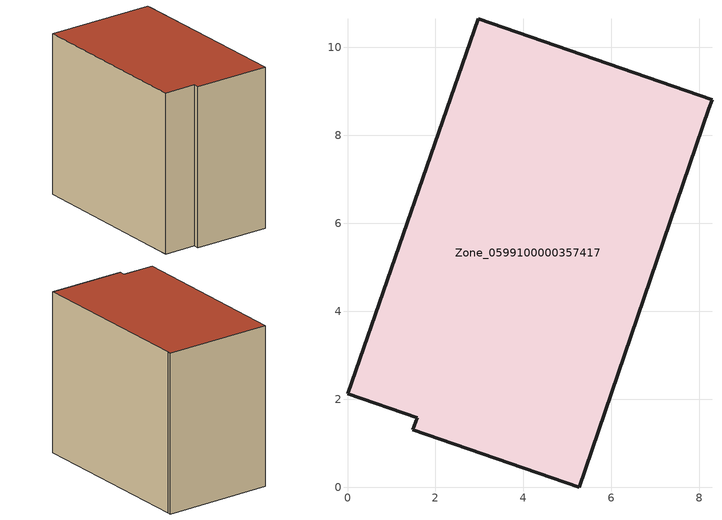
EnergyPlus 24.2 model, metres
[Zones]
Zone_0599100000357417
 floor ground (C_G): 1.58,1.58 0,2.13 2.97,10.65 8.29,8.81 8.21,8.6 5.27,0 1.48,1.31 z0
 wall outside (C_F): 0,2.13 1.58,1.58 1.48,1.31 5.27,0 8.21,8.6 8.29,8.81 2.97,10.65 0,2.13 z0:8.29
 roof outside (C_R): 5.27,0 8.21,8.6 8.29,8.81 2.97,10.65 0,2.13 1.58,1.58 1.48,1.31 z8.29
[BUILDING]
Pand.0599100000357417: North Axis=0; Terrain=City; Loads Convergence Tolerance Value=0.04; Temperature Convergence Tolerance Value=0.4; Solar Distribution=FullExterior; Maximum Number of Warmup Days=25; Minimum Number of Warmup Days=1
[Site:Location]
Rotterdam.The.Hague.AP_ZH_NLD Design_Conditions: Latitude=51.96; Longitude=4.45; Time Zone=1; Elevation=-4.5
[SITE:GROUNDTEMPERATURE:BUILDINGSURFACE]
18, 18, 18, 18, 18, 18, 18, 18, 18, 18, 18, 18
[MATERIAL] Thermal Absorptance=0.9; Solar Absorptance=0.7; Visible Absorptance=0.7
Name | Roughness | Thickness | Conductivity | Density | Specific Heat
G.TC.1992-2005 | MediumSmooth | 0.15 | 0.06 | 540 | 1210
F.TC.1992-2005 | Rough | 0.3 | 0.12 | 1920 | 840
R.TC.1992-2005 | MediumRough | 0.2 | 0.08 | 1500 | 1000
[CONSTRUCTION]
C_G: G.TC.1992-2005
C_F: F.TC.1992-2005
C_R: R.TC.1992-2005
[ZONE]
Zone_0599100000357417: Type=1; Multiplier=1; Ceiling Height=Autocalculate; Volume=Autocalculate; Floor Area=autocalculate; Part of Total Floor Area=Yes
[ZONEINFILTRATION:DESIGNFLOWRATE]
Infil_Zone_0599100000357417: Zone or ZoneList or Space or SpaceList=Zone_0599100000357417; Schedule=AlwaysOn; Design Flow Rate Calculation Method=Flow/Area; Flow Rate per Floor Area=0.0015; Constant Term Coefficient=1; Temperature Term Coefficient=0; Velocity Term Coefficient=0; Velocity Squared Term Coefficient=0
[HVACTEMPLATE:ZONE:IDEALLOADSAIRSYSTEM]
Zone_0599100000357417: Maximum Heating Supply Air Temperature=50; Minimum Cooling Supply Air Temperature=13; Maximum Heating Supply Air Humidity Ratio=0.0156; Minimum Cooling Supply Air Humidity Ratio=0.0077; Heating Limit=NoLimit; Cooling Limit=NoLimit; Dehumidification Control Type=ConstantSensibleHeatRatio; Cooling Sensible Heat Ratio=0.7; Dehumidification Setpoint=60; Humidification Control Type=None; Humidification Setpoint=30; Outdoor Air Method=None; Outdoor Air Flow Rate per Person=0.00944; Outdoor Air Flow Rate per Zone Floor Area=0; Outdoor Air Flow Rate per Zone=0; Demand Controlled Ventilation Type=None; Outdoor Air Economizer Type=NoEconomizer; Heat Recovery Type=None; Sensible Heat Recovery Effectiveness=0.7; Latent Heat Recovery Effectiveness=0.65
[ZONECONTROL:THERMOSTAT]
ThermostatControl_Zone_0599100000357417: Zone or ZoneList=Zone_0599100000357417; Control Type Schedule=DualSetpointControlType; Control 1=Thermostat_Zone_0599100000357417; Temperature Difference Between Cutout And Setpoint=0
[THERMOSTATSETPOINT:DUALSETPOINT]
Thermostat_Zone_0599100000357417: Heating Setpoint Temperature Schedule=HeatingSetpoint_Zone_0599100000357417; Cooling Setpoint Temperature Schedule=CoolingSetpoint_Zone_0599100000357417
[SCHEDULE:COMPACT]
HeatingSetpoint_Zone_0599100000357417: Through: 12/31, For: AllDays, Until: 24:00, 21
CoolingSetpoint_Zone_0599100000357417: Through: 12/31, For: AllDays, Until: 24:00, 24
DualSetpointControlType: Through: 12/31, For: AllDays, Until: 24:00, 4
AlwaysOn: Through: 12/31, For: AllDays, Until: 24:00, 1
